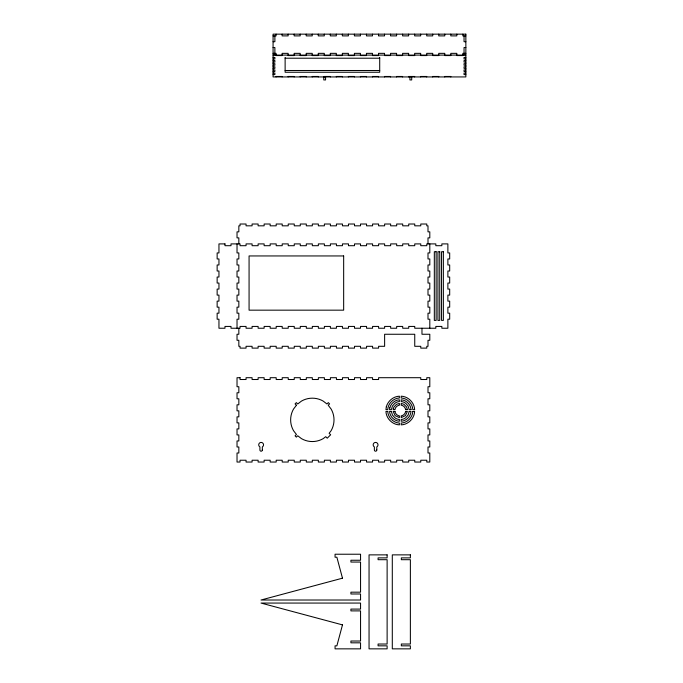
<?xml version="1.0" encoding="UTF-8"?>
<svg xmlns="http://www.w3.org/2000/svg" width="683" height="683" viewBox="0 0 683 683"><rect width="100%" height="100%" fill="white"/><g stroke="black" fill="none" stroke-linecap="round" stroke-linejoin="round"><path stroke-width="1.02" d="M273.072 35.892L276.086 35.892L276.086 34.15M465.857 35.892L462.843 35.892L462.843 34.15M273.072 41.714L274.882 41.714L274.882 35.892M465.857 41.714L464.047 41.714L464.047 35.892M273.072 47.537L274.882 47.537L274.882 55.101M465.857 47.537L464.047 47.537L464.047 55.101M273.072 53.351L276.086 53.351L276.086 55.571L282.113 55.571L282.113 53.351L288.132 53.351L288.132 55.571L294.16 55.571L294.16 53.351L300.187 53.351L300.187 55.571L306.206 55.571L306.206 53.351L312.233 53.351L312.233 55.571L318.261 55.571L318.261 53.351L324.28 53.351L324.28 55.571L330.307 55.571L330.307 53.351L336.326 53.351L336.326 55.571L342.354 55.571L342.354 53.351L348.381 53.351L348.381 55.571L354.4 55.571L354.4 53.351L360.428 53.351L360.428 55.571L366.455 55.571L366.455 53.351L372.474 53.351L372.474 55.571L378.502 55.571L378.502 53.351L384.529 53.351L384.529 55.571L390.548 55.571L390.548 53.351L396.575 53.351L396.575 55.571L402.594 55.571L402.594 53.351L408.622 53.351L408.622 55.571L414.649 55.571L414.649 53.351L420.668 53.351L420.668 55.571L426.696 55.571L426.696 53.351L432.723 53.351L432.723 55.571L438.742 55.571L438.742 53.351L444.77 53.351L444.77 55.571L450.797 55.571L450.797 53.351L456.816 53.351L456.816 55.571L462.843 55.571L462.843 53.351L465.857 53.351M273.072 55.101L465.857 55.101M273.072 57.44L274.882 57.44L274.882 58.994L273.072 58.994M465.857 57.44L464.047 57.44L464.047 58.994L465.857 58.994M285.127 58.217L379.705 58.217M273.072 60.556L274.882 60.556L274.882 62.119L273.072 62.119M465.857 60.556L464.047 60.556L464.047 62.119L465.857 62.119M273.072 63.673L274.882 63.673L274.882 65.235L273.072 65.235M465.857 63.673L464.047 63.673L464.047 65.235L465.857 65.235M273.072 66.789L274.882 66.789L274.882 68.351L273.072 68.351M465.857 66.789L464.047 66.789L464.047 68.351L465.857 68.351M273.072 69.914L274.882 69.914L274.882 71.467L273.072 71.467M465.857 69.914L464.047 69.914L464.047 71.467L465.857 71.467M285.127 70.503L379.705 70.503M273.072 73.03L274.882 73.03L274.882 74.592L273.072 74.592M465.857 73.03L464.047 73.03L464.047 74.592L465.857 74.592M456.816 34.15L456.816 35.892L450.797 35.892L450.797 34.15M450.797 76.931L450.797 76.462L444.77 76.462L444.77 76.931M444.77 34.15L444.77 35.892L438.742 35.892L438.742 34.15M438.742 76.931L438.742 76.462L432.723 76.462L432.723 76.931M432.723 34.15L432.723 35.892L426.696 35.892L426.696 34.15M429.803 243.899L429.803 252.932L428.002 252.932L428.002 258.959L429.803 258.959L429.803 264.978L428.002 264.978L428.002 271.006L429.803 271.006L429.803 277.033L428.002 277.033L428.002 283.052L429.803 283.052L429.803 289.08L428.002 289.08L428.002 295.107L429.803 295.107L429.803 301.126L428.002 301.126L428.002 307.154L429.803 307.154L429.803 313.173L428.002 313.173L428.002 319.2L429.803 319.2L429.803 328.241M428.002 243.899L428.002 237.872L429.803 237.872L429.803 231.844L428.002 231.844L428.002 225.825L426.79 225.825L426.79 224.015L420.771 224.015L420.771 225.825L414.743 225.825L414.743 224.015L408.724 224.015L408.724 225.825L402.697 225.825L402.697 224.015L396.669 224.015L396.669 225.825L390.65 225.825L390.65 224.015L384.623 224.015L384.623 225.825L378.595 225.825L378.595 224.015L372.577 224.015L372.577 225.825L366.549 225.825L366.549 224.015L360.522 224.015L360.522 225.825L354.503 225.825L354.503 224.015L348.475 224.015L348.475 225.825L342.456 225.825L342.456 224.015L336.429 224.015L336.429 225.825L330.401 225.825L330.401 224.015L324.382 224.015L324.382 225.825L318.355 225.825L318.355 224.015L312.327 224.015L312.327 225.825L306.308 225.825L306.308 224.015L300.281 224.015L300.281 225.825L294.253 225.825L294.253 224.015L288.235 224.015L288.235 225.825L282.207 225.825L282.207 224.015L276.188 224.015L276.188 225.825L270.161 225.825L270.161 224.015L264.133 224.015L264.133 225.825L258.114 225.825L258.114 224.015L252.087 224.015L252.087 225.825L246.059 225.825L246.059 224.015L240.04 224.015L240.04 225.825L238.837 225.825L238.837 231.844L237.027 231.844L237.027 237.872L238.837 237.872L238.837 243.899M426.696 76.931L426.696 76.462L420.668 76.462L420.668 76.931M421.974 328.241L421.974 334.26L429.803 334.26L429.803 340.288L428.002 340.288L428.002 346.307L426.79 346.307L426.79 348.117L420.771 348.117L420.771 346.307L414.743 346.307L414.743 334.26L384.623 334.26L384.623 346.307L378.595 346.307L378.595 348.117L372.577 348.117L372.577 346.307L366.549 346.307L366.549 348.117L360.522 348.117L360.522 346.307L354.503 346.307L354.503 348.117L348.475 348.117L348.475 346.307L342.456 346.307L342.456 348.117L336.429 348.117L336.429 346.307L330.401 346.307L330.401 348.117L324.382 348.117L324.382 346.307L318.355 346.307L318.355 348.117L312.327 348.117L312.327 346.307L306.308 346.307L306.308 348.117L300.281 348.117L300.281 346.307L294.253 346.307L294.253 348.117L288.235 348.117L288.235 346.307L282.207 346.307L282.207 348.117L276.188 348.117L276.188 346.307L270.161 346.307L270.161 348.117L264.133 348.117L264.133 346.307L258.114 346.307L258.114 348.117L252.087 348.117L252.087 346.307L246.059 346.307L246.059 348.117L240.04 348.117L240.04 346.307L238.837 346.307L238.837 340.288L237.027 340.288L237.027 334.26L238.837 334.26L238.837 328.241M420.668 34.15L420.668 35.892L414.649 35.892L414.649 34.15M414.649 76.931L414.649 76.462L408.622 76.462L408.622 76.931M411.712 76.931L411.712 79.937L409.911 79.937L409.911 76.931M408.622 34.15L408.622 35.892L402.594 35.892L402.594 34.15M402.594 76.931L402.594 76.462L396.575 76.462L396.575 76.931M396.575 34.15L396.575 35.892L390.548 35.892L390.548 34.15M390.548 76.931L390.548 76.462L384.529 76.462L384.529 76.931M384.529 34.15L384.529 35.892L378.502 35.892L378.502 34.15M379.705 57.474L379.705 72.253L285.127 72.253L285.127 57.474M378.502 76.931L378.502 76.462L372.474 76.462L372.474 76.931M372.474 34.15L372.474 35.892L366.455 35.892L366.455 34.15M366.455 76.931L366.455 76.462L360.428 76.462L360.428 76.931M360.428 34.15L360.428 35.892L354.4 35.892L354.4 34.15M354.4 76.931L354.4 76.462L348.381 76.462L348.381 76.931M348.381 34.15L348.381 35.892L342.354 35.892L342.354 34.15M342.354 76.931L342.354 76.462L336.326 76.462L336.326 76.931M336.326 34.15L336.326 35.892L330.307 35.892L330.307 34.15M330.307 76.931L330.307 76.462L324.28 76.462L324.28 76.931M325.569 76.931L325.569 79.937L323.759 79.937L323.759 76.931M324.28 34.15L324.28 35.892L318.261 35.892L318.261 34.15M318.261 76.931L318.261 76.462L312.233 76.462L312.233 76.931M312.233 34.15L312.233 35.892L306.206 35.892L306.206 34.15M306.206 76.931L306.206 76.462L300.187 76.462L300.187 76.931M300.187 34.15L300.187 35.892L294.16 35.892L294.16 34.15M294.16 76.931L294.16 76.462L288.132 76.462L288.132 76.931M288.132 34.15L288.132 35.892L282.113 35.892L282.113 34.15M282.113 76.931L282.113 76.462L276.086 76.462L276.086 76.931M237.027 243.899L237.027 252.932L238.837 252.932L238.837 258.959L237.027 258.959L237.027 264.978L238.837 264.978L238.837 271.006L237.027 271.006L237.027 277.033L238.837 277.033L238.837 283.052L237.027 283.052L237.027 289.08L238.837 289.08L238.837 295.107L237.027 295.107L237.027 301.126L238.837 301.126L238.837 307.154L237.027 307.154L237.027 313.173L238.837 313.173L238.837 319.2L237.027 319.2L237.027 328.241M386.313 406.786L385.946 409.629L387.748 409.629C387.995 403.568 393.314 398.249 399.376 398.001L399.376 396.191C393.297 396.413 387.944 400.998 386.313 406.786M389.805 407.725L389.558 409.629L391.368 409.629L392.46 406.009L394.629 403.576A7.282 7.282 0 0 1 399.376 401.613L399.376 399.803C394.902 400.033 391.009 403.465 389.805 407.725M393.297 408.656L393.169 409.629L394.979 409.629L395.047 409.126A5.421 5.421 0 0 1 398.881 405.292L399.376 405.224L399.376 403.422L396.669 404.268L394.023 406.914L393.297 408.656M405.582 411.431L405.523 411.934A5.421 5.421 0 0 1 401.689 415.768L401.186 415.836L401.186 417.637L405.395 415.64L407.392 411.431L405.582 411.431M409.202 411.431L408.11 415.051L405.941 417.484A7.282 7.282 0 0 1 401.186 419.447L401.186 421.257C406.283 421.001 410.748 416.528 411.004 411.431L409.202 411.431M412.814 411.431C412.566 417.492 407.247 422.811 401.186 423.059L401.186 424.869C408.212 424.63 414.385 418.466 414.624 411.431L412.814 411.431M342.482 624.885L336.873 645.836L335.063 645.836L335.063 648.85L360.556 648.85L360.556 642.823L350.917 642.823L350.917 641.021L360.556 641.021L360.556 610.892L350.917 610.892L350.917 609.091L360.556 609.091L360.556 603.063L261.017 603.063L342.482 624.885M296.439 405.258L293.545 409.023A21.685 21.685 0 0 0 293.545 430.708L296.439 434.482L295.082 435.839L296.354 437.12L297.72 435.763L301.485 438.648A21.685 21.685 0 0 0 323.179 438.648L325.74 436.685L327.242 438.187L330.649 434.781L329.146 433.278L331.11 430.708A21.685 21.685 0 0 0 331.11 409.023L328.224 405.258L329.582 403.892L328.301 402.62L326.944 403.977L323.179 401.083A21.685 21.685 0 0 0 301.485 401.083L297.72 403.977L296.354 402.62L295.082 403.892L296.439 405.258M342.482 578.185L261.017 600.015L360.556 600.015L360.556 593.988L350.917 593.988L350.917 592.178L360.556 592.178L360.556 562.058L350.917 562.058L350.917 560.248L360.556 560.248L360.556 554.229L335.063 554.229L335.063 557.234L336.873 557.234L342.482 578.185M465.857 34.15L273.072 34.15L273.072 76.931L465.857 76.931L465.857 34.15M224.98 243.899L218.953 243.899L218.953 252.932L217.143 252.932L217.143 258.959L218.953 258.959L218.953 264.978L217.143 264.978L217.143 271.006L218.953 271.006L218.953 277.033L217.143 277.033L217.143 283.052L218.953 283.052L218.953 289.08L217.143 289.08L217.143 295.107L218.953 295.107L218.953 301.126L217.143 301.126L217.143 307.154L218.953 307.154L218.953 313.173L217.143 313.173L217.143 319.2L218.953 319.2L218.953 328.241L224.98 328.241L224.98 326.431L230.999 326.431L230.999 328.241L240.04 328.241L240.04 326.431L246.059 326.431L246.059 328.241L252.087 328.241L252.087 326.431L258.114 326.431L258.114 328.241L264.133 328.241L264.133 326.431L270.161 326.431L270.161 328.241L276.188 328.241L276.188 326.431L282.207 326.431L282.207 328.241L288.235 328.241L288.235 326.431L294.253 326.431L294.253 328.241L300.281 328.241L300.281 326.431L306.308 326.431L306.308 328.241L312.327 328.241L312.327 326.431L318.355 326.431L318.355 328.241L324.382 328.241L324.382 326.431L330.401 326.431L330.401 328.241L336.429 328.241L336.429 326.431L342.456 326.431L342.456 328.241L348.475 328.241L348.475 326.431L354.503 326.431L354.503 328.241L360.522 328.241L360.522 326.431L366.549 326.431L366.549 328.241L372.577 328.241L372.577 326.431L378.595 326.431L378.595 328.241L384.623 328.241L384.623 326.431L390.65 326.431L390.65 328.241L396.669 328.241L396.669 326.431L402.697 326.431L402.697 328.241L408.724 328.241L408.724 326.431L414.743 326.431L414.743 328.241L435.831 328.241L435.831 326.431L441.858 326.431L441.858 328.241L447.877 328.241L447.877 319.2L449.687 319.2L449.687 313.173L447.877 313.173L447.877 307.154L449.687 307.154L449.687 301.126L447.877 301.126L447.877 295.107L449.687 295.107L449.687 289.08L447.877 289.08L447.877 283.052L449.687 283.052L449.687 277.033L447.877 277.033L447.877 271.006L449.687 271.006L449.687 264.978L447.877 264.978L447.877 258.959L449.687 258.959L449.687 252.932L447.877 252.932L447.877 243.899L441.858 243.899L441.858 245.701L435.831 245.701L435.831 243.899L426.79 243.899L426.79 245.701L420.771 245.701L420.771 243.899L414.743 243.899L414.743 245.701L408.724 245.701L408.724 243.899L402.697 243.899L402.697 245.701L396.669 245.701L396.669 243.899L390.65 243.899L390.65 245.701L384.623 245.701L384.623 243.899L378.595 243.899L378.595 245.701L372.577 245.701L372.577 243.899L366.549 243.899L366.549 245.701L360.522 245.701L360.522 243.899L354.503 243.899L354.503 245.701L348.475 245.701L348.475 243.899L342.456 243.899L342.456 245.701L336.429 245.701L336.429 243.899L330.401 243.899L330.401 245.701L324.382 245.701L324.382 243.899L318.355 243.899L318.355 245.701L312.327 245.701L312.327 243.899L306.308 243.899L306.308 245.701L300.281 245.701L300.281 243.899L294.253 243.899L294.253 245.701L288.235 245.701L288.235 243.899L282.207 243.899L282.207 245.701L276.188 245.701L276.188 243.899L270.161 243.899L270.161 245.701L264.133 245.701L264.133 243.899L258.114 243.899L258.114 245.701L252.087 245.701L252.087 243.899L246.059 243.899L246.059 245.701L240.04 245.701L240.04 243.899L230.999 243.899L230.999 245.701L224.98 245.701L224.98 243.899M436.13 251.728L434.328 251.728L434.328 320.404L436.13 320.404L436.13 251.728M439.75 251.728L437.94 251.728L437.94 320.404L439.75 320.404L439.75 251.728M443.361 251.728L441.551 251.728L441.551 320.404L443.361 320.404L443.361 251.728M343.66 255.946L249.073 255.946L249.073 310.167L343.66 310.167L343.66 255.946M240.04 377.699L237.027 377.699L237.027 386.732L238.837 386.732L238.837 392.759L237.027 392.759L237.027 398.787L238.837 398.787L238.837 404.806L237.027 404.806L237.027 410.833L238.837 410.833L238.837 416.852L237.027 416.852L237.027 422.879L238.837 422.879L238.837 428.907L237.027 428.907L237.027 434.926L238.837 434.926L238.837 440.953L237.027 440.953L237.027 446.981L238.837 446.981L238.837 453L237.027 453L237.027 462.041L240.04 462.041L240.04 460.231L246.059 460.231L246.059 462.041L252.087 462.041L252.087 460.231L258.114 460.231L258.114 462.041L264.133 462.041L264.133 460.231L270.161 460.231L270.161 462.041L276.188 462.041L276.188 460.231L282.207 460.231L282.207 462.041L288.235 462.041L288.235 460.231L294.253 460.231L294.253 462.041L300.281 462.041L300.281 460.231L306.308 460.231L306.308 462.041L312.327 462.041L312.327 460.231L318.355 460.231L318.355 462.041L324.382 462.041L324.382 460.231L330.401 460.231L330.401 462.041L336.429 462.041L336.429 460.231L342.456 460.231L342.456 462.041L348.475 462.041L348.475 460.231L354.503 460.231L354.503 462.041L360.522 462.041L360.522 460.231L366.549 460.231L366.549 462.041L372.577 462.041L372.577 460.231L378.595 460.231L378.595 462.041L384.623 462.041L384.623 460.231L390.65 460.231L390.65 462.041L396.669 462.041L396.669 460.231L402.697 460.231L402.697 462.041L408.724 462.041L408.724 460.231L414.743 460.231L414.743 462.041L420.771 462.041L420.771 460.231L426.79 460.231L426.79 462.041L429.803 462.041L429.803 453L428.002 453L428.002 446.981L429.803 446.981L429.803 440.953L428.002 440.953L428.002 434.926L429.803 434.926L429.803 428.907L428.002 428.907L428.002 422.879L429.803 422.879L429.803 416.852L428.002 416.852L428.002 410.833L429.803 410.833L429.803 404.806L428.002 404.806L428.002 398.787L429.803 398.787L429.803 392.759L428.002 392.759L428.002 386.732L429.803 386.732L429.803 377.699L426.79 377.699L426.79 379.509L420.771 379.509L420.771 377.699L378.595 377.699L378.595 379.509L372.577 379.509L372.577 377.699L366.549 377.699L366.549 379.509L360.522 379.509L360.522 377.699L354.503 377.699L354.503 379.509L348.475 379.509L348.475 377.699L342.456 377.699L342.456 379.509L336.429 379.509L336.429 377.699L330.401 377.699L330.401 379.509L324.382 379.509L324.382 377.699L318.355 377.699L318.355 379.509L312.327 379.509L312.327 377.699L306.308 377.699L306.308 379.509L300.281 379.509L300.281 377.699L294.253 377.699L294.253 379.509L288.235 379.509L288.235 377.699L282.207 377.699L282.207 379.509L276.188 379.509L276.188 377.699L270.161 377.699L270.161 379.509L264.133 379.509L264.133 377.699L258.114 377.699L258.114 379.509L252.087 379.509L252.087 377.699L246.059 377.699L246.059 379.509L240.04 379.509L240.04 377.699M407.392 409.629L405.582 409.629L405.523 409.126A5.421 5.421 0 0 0 401.689 405.292L401.186 405.224L401.186 403.422L403.901 404.268L406.539 406.914L407.392 409.629M411.004 409.629L409.202 409.629L408.11 406.009L405.941 403.576A7.282 7.282 0 0 0 401.186 401.613L401.186 399.803C406.283 400.059 410.748 404.532 411.004 409.629M414.624 409.629L412.814 409.629C412.566 403.568 407.247 398.249 401.186 398.001L401.186 396.191C408.212 396.43 414.385 402.594 414.624 409.629M387.748 411.431L385.946 411.431C386.185 418.466 392.349 424.63 399.376 424.869L399.376 423.059C393.314 422.811 387.995 417.492 387.748 411.431M391.368 411.431L389.558 411.431C389.814 416.528 394.287 421.001 399.376 421.257L399.376 419.447A7.282 7.282 0 0 1 394.629 417.484L392.46 415.051L391.368 411.431M394.979 411.431L393.169 411.431L395.167 415.64L399.376 417.637L399.376 415.836L398.881 415.768A5.421 5.421 0 0 1 395.047 411.934L394.979 411.431M387.124 554.869L369.051 554.869L369.051 648.85L387.124 648.85L387.124 645.836L378.083 645.836L378.083 644.026L387.124 644.026L387.124 559.693L378.083 559.693L378.083 557.883L387.124 557.883L387.124 554.869M410.372 554.869L392.298 554.869L392.298 648.85L410.372 648.85L410.372 645.836L401.339 645.836L401.339 644.026L410.372 644.026L410.372 559.693L401.339 559.693L401.339 557.883L410.372 557.883L410.372 554.869M376.794 449.986L376.794 446.921A2.408 2.408 0 0 0 377.434 443.284A2.408 2.408 0 0 0 373.738 443.284A2.408 2.408 0 0 0 374.378 446.921L374.378 449.986A1.204 1.204 0 0 0 375.59 451.198A1.204 1.204 0 0 0 376.794 449.986M262.332 449.986L262.332 446.921A2.408 2.408 0 0 0 262.972 443.284A2.408 2.408 0 0 0 259.275 443.284A2.408 2.408 0 0 0 259.916 446.921L259.916 449.986A1.204 1.204 0 0 0 261.119 451.198A1.204 1.204 0 0 0 262.332 449.986"/></g></svg>
